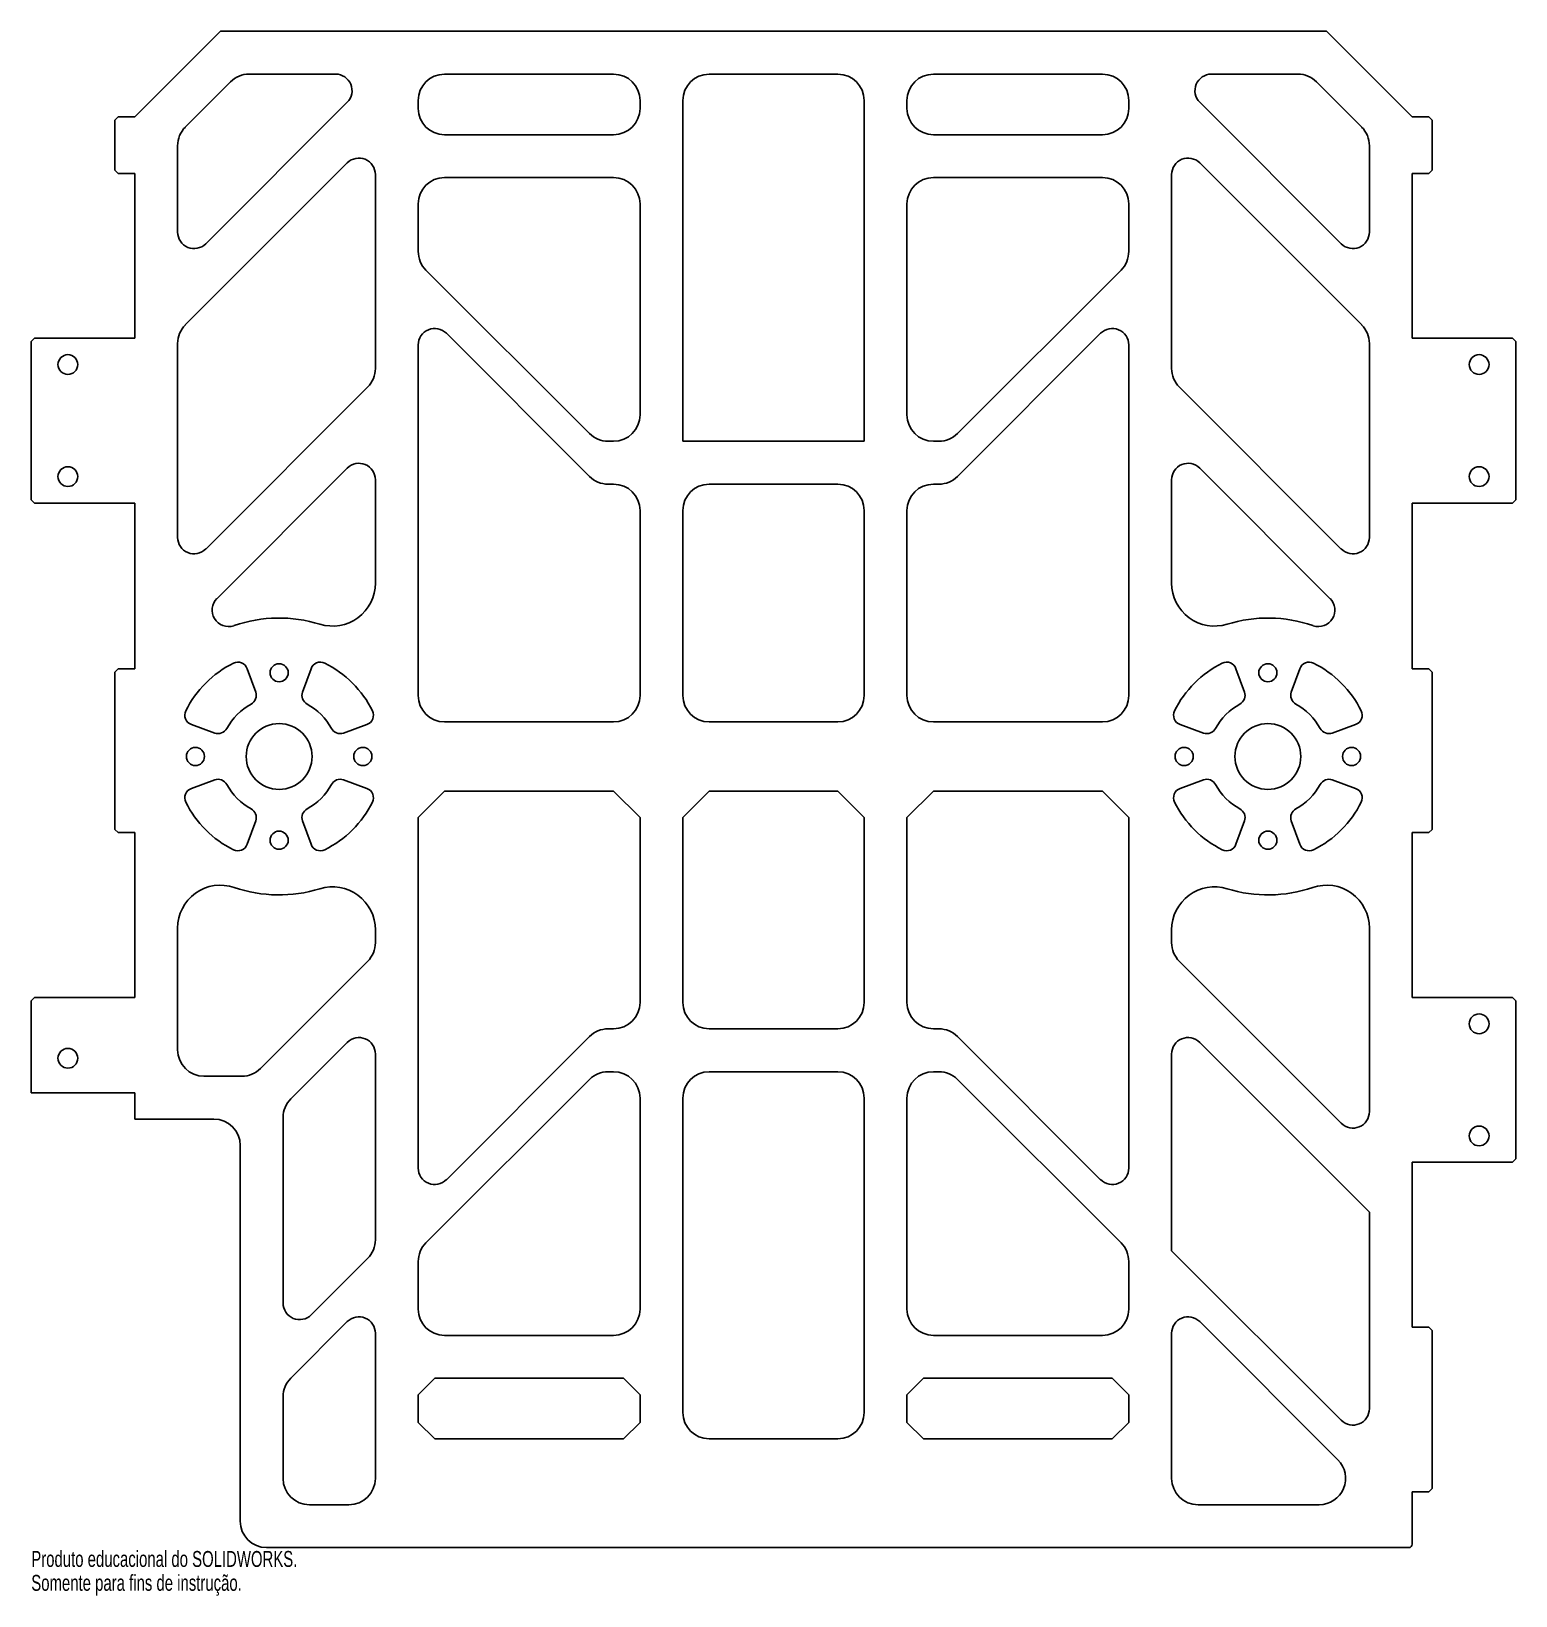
# Model space of a CAD drawing. Header units: millimetres. Extents: x -31 to 419, y 5 to 480.
import ezdxf

# ---------------------------------------------------------------- set-up
doc = ezdxf.new("R2010")
doc.units = ezdxf.units.MM
doc.styles.add('SLDTEXTSTYLE0', font='TXT', dxfattribs={"width": 0.7})

msp = doc.modelspace()

# ---------------------------------------------------------------- linework, layer by layer
at = {"color": 7, "linetype": 'Continuous', "lineweight": 25}
for p, q in [((26, 480), (0, 454)), ((361.6, 480), (26, 480)), ((387.6, 454), (361.6, 480)), ((60.93, 467), (34.7, 467)), ((145.3, 467), (94, 467)), ((213.3, 467), (174.3, 467)), ((293.6, 467), (242.3, 467)), ((352.9, 467), (326.67, 467)), ((29.04, 464.66), (15.34, 450.96)), ((372.26, 450.96), (358.56, 464.66)), ((64.46, 458.46), (21.54, 415.54)), ((86, 459), (86, 456.62)), ((153.3, 456.62), (153.3, 459)), ((166.3, 459), (166.3, 355.62)), ((221.3, 355.62), (221.3, 459)), ((234.3, 459), (234.3, 456.62)), ((301.6, 456.62), (301.6, 459)), ((323.14, 458.46), (366.06, 415.54)), ((-5, 454), (-6, 453)), ((-6, 453), (-6, 437.9)), ((-5, 454), (0, 454)), ((392.6, 454), (387.6, 454)), ((393.6, 453), (392.6, 454)), ((393.6, 453), (393.6, 437.9)), ((94, 448.62), (145.3, 448.62)), ((242.3, 448.62), (293.6, 448.62)), ((13, 445.3), (13, 419.07)), ((374.6, 419.07), (374.6, 445.3)), ((-6, 437.9), (-5, 436.9)), ((-5, 436.9), (0, 436.9)), ((0, 436.9), (0, 386.9)), ((64.46, 440.08), (15.34, 390.96)), ((323.14, 440.08), (372.26, 390.96)), ((387.6, 386.9), (387.6, 436.9)), ((392.6, 436.9), (387.6, 436.9)), ((392.6, 436.9), (393.6, 437.9)), ((73, 377.72), (73, 436.54)), ((145.3, 435.62), (94, 435.62)), ((293.6, 435.62), (242.3, 435.62)), ((314.6, 436.54), (314.6, 377.72)), ((86, 427.62), (86, 413.23)), ((153.3, 363.62), (153.3, 427.62)), ((234.3, 427.62), (234.3, 363.62)), ((301.6, 413.23), (301.6, 427.62)), ((88.34, 407.57), (137.96, 357.96)), ((249.64, 357.96), (299.26, 407.57)), ((-30.4, 386.9), (-31.4, 385.9)), ((-31.4, 385.9), (-31.4, 337.86)), ((-30.4, 386.9), (0, 386.9)), ((13, 385.3), (13, 326.48)), ((86, 384.84), (86, 278.5)), ((137.96, 344.96), (94.54, 388.38)), ((293.06, 388.38), (249.64, 344.96)), ((301.6, 278.5), (301.6, 384.84)), ((374.6, 326.48), (374.6, 385.3)), ((418, 386.9), (387.6, 386.9)), ((419, 385.9), (418, 386.9)), ((419, 385.9), (419, 337.86)), ((21.54, 322.94), (70.66, 372.07)), ((366.06, 322.94), (316.94, 372.07)), ((143.61, 355.62), (145.3, 355.62)), ((221.3, 355.62), (166.3, 355.62)), ((242.3, 355.62), (243.99, 355.62)), ((24.95, 307.97), (64.46, 347.49)), ((362.65, 307.97), (323.14, 347.49)), ((73, 312.56), (73, 343.95)), ((145.3, 342.62), (143.61, 342.62)), ((174.3, 342.62), (213.3, 342.62)), ((243.99, 342.62), (242.3, 342.62)), ((314.6, 343.95), (314.6, 312.56)), ((-31.4, 337.86), (-30.4, 336.86)), ((418, 336.86), (419, 337.86)), ((-30.4, 336.86), (0, 336.86)), ((0, 336.86), (0, 286.63)), ((153.3, 278.5), (153.3, 334.62)), ((166.3, 334.62), (166.3, 278.5)), ((221.3, 278.5), (221.3, 334.62)), ((234.3, 334.62), (234.3, 278.5)), ((387.6, 286.63), (387.6, 336.86)), ((418, 336.86), (387.6, 336.86)), ((-5, 286.63), (-6, 285.63)), ((-6, 285.63), (-6, 237.9)), ((-5, 286.63), (0, 286.63)), ((36.69, 279.53), (34.11, 286.63)), ((53.49, 286.63), (50.91, 279.53)), ((336.69, 279.53), (334.11, 286.63)), ((353.49, 286.63), (350.91, 279.53)), ((392.6, 286.63), (387.6, 286.63)), ((393.6, 285.63), (392.6, 286.63)), ((393.6, 285.63), (393.6, 237.9)), ((17.17, 269.69), (24.27, 267.11)), ((63.33, 267.11), (70.43, 269.69)), ((94, 270.5), (145.3, 270.5)), ((174.3, 270.5), (213.3, 270.5)), ((242.3, 270.5), (293.6, 270.5)), ((317.17, 269.69), (324.27, 267.11)), ((363.33, 267.11), (370.43, 269.69)), ((24.27, 252.89), (17.17, 250.31)), ((70.43, 250.31), (63.33, 252.89)), ((324.27, 252.89), (317.17, 250.31)), ((370.43, 250.31), (363.33, 252.89)), ((86, 241.5), (94, 249.5)), ((145.3, 249.5), (94, 249.5)), ((145.3, 249.5), (153.3, 241.5)), ((166.3, 241.5), (174.3, 249.5)), ((213.3, 249.5), (174.3, 249.5)), ((213.3, 249.5), (221.3, 241.5)), ((234.3, 241.5), (242.3, 249.5)), ((293.6, 249.5), (242.3, 249.5)), ((293.6, 249.5), (301.6, 241.5)), ((-6, 237.9), (-5, 236.9)), ((34.11, 233.37), (36.69, 240.47)), ((50.91, 240.47), (53.49, 233.37)), ((86, 241.5), (86, 135.16)), ((153.3, 185.38), (153.3, 241.5)), ((166.3, 241.5), (166.3, 185.38)), ((221.3, 185.38), (221.3, 241.5)), ((234.3, 241.5), (234.3, 185.38)), ((301.6, 135.16), (301.6, 241.5)), ((334.11, 233.37), (336.69, 240.47)), ((350.91, 240.47), (353.49, 233.37)), ((392.6, 236.9), (393.6, 237.9)), ((-5, 236.9), (0, 236.9)), ((0, 236.9), (0, 186.9)), ((387.6, 186.9), (387.6, 236.9)), ((392.6, 236.9), (387.6, 236.9)), ((13, 207.96), (13, 171)), ((73, 203.51), (73, 207.44)), ((314.6, 207.44), (314.6, 203.51)), ((374.6, 152.26), (374.6, 207.96)), ((70.66, 197.85), (38.15, 165.34)), ((366.06, 148.73), (316.94, 197.85)), ((-30.4, 186.9), (-31.4, 185.9)), ((-31.4, 185.9), (-31.4, 158)), ((-30.4, 186.9), (0, 186.9)), ((418, 186.9), (387.6, 186.9)), ((419, 185.9), (418, 186.9)), ((419, 185.9), (419, 137.9)), ((143.61, 177.38), (145.3, 177.38)), ((213.3, 177.38), (174.3, 177.38)), ((242.3, 177.38), (243.99, 177.38)), ((47.34, 156.15), (64.46, 173.27)), ((94.54, 131.62), (137.96, 175.04)), ((249.64, 175.04), (293.06, 131.62)), ((323.14, 173.27), (374.6, 121.81)), ((73, 113.4), (73, 169.74)), ((314.6, 169.74), (314.6, 110.08)), ((21, 163), (32.49, 163)), ((137.96, 162.04), (88.34, 112.43)), ((145.3, 164.38), (143.61, 164.38)), ((174.3, 164.38), (213.3, 164.38)), ((243.99, 164.38), (242.3, 164.38)), ((299.26, 112.43), (249.64, 162.04)), ((0, 158), (-31.4, 158)), ((0, 150), (0, 158)), ((153.3, 92.38), (153.3, 156.38)), ((166.3, 156.38), (166.3, 61)), ((221.3, 61), (221.3, 156.38)), ((234.3, 156.38), (234.3, 92.38)), ((0, 150), (24, 150)), ((45, 150.49), (45, 94.16)), ((32, 142), (32, 28)), ((418, 136.9), (419, 137.9)), ((387.6, 86.9), (387.6, 136.9)), ((418, 136.9), (387.6, 136.9)), ((374.6, 62.16), (374.6, 121.81)), ((366.06, 58.62), (314.6, 110.08)), ((70.66, 107.74), (53.54, 90.62)), ((86, 106.77), (86, 92.38)), ((301.6, 92.38), (301.6, 106.77)), ((47.34, 71.43), (64.46, 88.55)), ((323.14, 88.55), (365.03, 46.66)), ((392.6, 86.9), (387.6, 86.9)), ((393.6, 85.9), (392.6, 86.9)), ((393.6, 85.9), (393.6, 37.9)), ((73, 41), (73, 85.01)), ((94, 84.38), (145.3, 84.38)), ((242.3, 84.38), (293.6, 84.38)), ((314.6, 85.01), (314.6, 41)), ((86, 66.38), (91, 71.38)), ((148.3, 71.38), (91, 71.38)), ((148.3, 71.38), (153.3, 66.38)), ((234.3, 66.38), (239.3, 71.38)), ((296.6, 71.38), (239.3, 71.38)), ((296.6, 71.38), (301.6, 66.38)), ((45, 65.77), (45, 41)), ((86, 66.38), (86, 58)), ((153.3, 58), (153.3, 66.38)), ((234.3, 66.38), (234.3, 58)), ((301.6, 58), (301.6, 66.38)), ((91, 53), (86, 58)), ((153.3, 58), (148.3, 53)), ((239.3, 53), (234.3, 58)), ((301.6, 58), (296.6, 53)), ((91, 53), (148.3, 53)), ((174.3, 53), (213.3, 53)), ((239.3, 53), (296.6, 53)), ((387.6, 21), (387.6, 36.9)), ((392.6, 36.9), (387.6, 36.9)), ((392.6, 36.9), (393.6, 37.9)), ((53, 33), (65, 33)), ((322.6, 33), (359.37, 33)), ((40, 20), (386.6, 20))]:
    msp.add_line(p, q, dxfattribs=at)
for centre, radius in [((-20.3, 378.9), 3), ((407.9, 378.9), 3), ((-20.3, 344.9), 3), ((407.9, 344.9), 3), ((43.8, 285.4), 2.75), ((343.8, 285.4), 2.75), ((43.8, 260), 10), ((343.8, 260), 10), ((18.4, 260), 2.75), ((69.2, 260), 2.75), ((318.4, 260), 2.75), ((369.2, 260), 2.75), ((43.8, 234.6), 2.75), ((343.8, 234.6), 2.75), ((407.9, 178.9), 3), ((-20.3, 168.45), 3), ((407.9, 144.9), 3)]:
    msp.add_circle(centre, radius, dxfattribs=at)
for centre, radius, start, end in [((34.7, 459), 8, 90, 135), ((60.93, 462), 5, 315, 90), ((94, 459), 8, 90, 180), ((145.3, 459), 8, 0, 90), ((174.3, 459), 8, 90, 180), ((213.3, 459), 8, 0, 90), ((242.3, 459), 8, 90, 180), ((293.6, 459), 8, 0, 90), ((326.67, 462), 5, 90, 225), ((352.9, 459), 8, 45, 90), ((94, 456.62), 8, 180, 270), ((145.3, 456.62), 8, 270, 0), ((242.3, 456.62), 8, 180, 270), ((293.6, 456.62), 8, 270, 0), ((21, 445.3), 8, 135, 180), ((366.6, 445.3), 8, 0, 45), ((68, 436.54), 5, 0, 135), ((319.6, 436.54), 5, 45, 180), ((94, 427.62), 8, 90, 180), ((145.3, 427.62), 8, 0, 90), ((242.3, 427.62), 8, 90, 180), ((293.6, 427.62), 8, 0, 90), ((18, 419.07), 5, 180, 315), ((369.6, 419.07), 5, 225, 0), ((94, 413.23), 8, 180, 225), ((293.6, 413.23), 8, 315, 0), ((21, 385.3), 8, 135, 180), ((91, 384.84), 5, 45, 180), ((296.6, 384.84), 5, 0, 135), ((366.6, 385.3), 8, 0, 45), ((65, 377.72), 8, 315, 0), ((322.6, 377.72), 8, 180, 225), ((145.3, 363.62), 8, 270, 0), ((242.3, 363.62), 8, 180, 270), ((143.61, 363.62), 8, 225, 270), ((243.99, 363.62), 8, 270, 315), ((68, 343.95), 5, 0, 135), ((319.6, 343.95), 5, 45, 180), ((143.61, 350.62), 8, 225, 270), ((145.3, 334.62), 8, 0, 90), ((174.3, 334.62), 8, 90, 180), ((213.3, 334.62), 8, 0, 90), ((242.3, 334.62), 8, 90, 180), ((243.99, 350.62), 8, 270, 315), ((18, 326.48), 5, 180, 315), ((369.6, 326.48), 5, 225, 0), ((60, 312.56), 13, 252.8697, 0), ((327.6, 312.56), 13, 180, 287.1303), ((28.48, 304.43), 5, 135, 288.0706), ((359.12, 304.43), 5, 251.9294, 45), ((26, 312.04), 13, 288.0706, 288.883), ((43.8, 260), 42, 72.8697, 108.883), ((343.8, 260), 42, 71.117, 107.1303), ((361.6, 312.04), 13, 251.117, 251.9294), ((43.8, 260), 31.5, 116.0423, 153.9577), ((31.29, 285.61), 3, 20, 116.0423), ((56.31, 285.61), 3, 63.9577, 160), ((43.8, 260), 31.5, 26.0423, 63.9577), ((343.8, 260), 31.5, 116.0423, 153.9577), ((331.29, 285.61), 3, 20, 116.0423), ((356.31, 285.61), 3, 63.9577, 160), ((343.8, 260), 31.5, 26.0423, 63.9577), ((43.8, 260), 18, 118.2132, 151.7868), ((33.87, 278.51), 3, 298.2132, 20), ((53.73, 278.51), 3, 160, 241.7868), ((43.8, 260), 18, 28.2132, 61.7868), ((94, 278.5), 8, 180, 270), ((145.3, 278.5), 8, 270, 0), ((174.3, 278.5), 8, 180, 270), ((213.3, 278.5), 8, 270, 0), ((242.3, 278.5), 8, 180, 270), ((293.6, 278.5), 8, 270, 0), ((343.8, 260), 18, 118.2132, 151.7868), ((333.87, 278.51), 3, 298.2132, 20), ((353.73, 278.51), 3, 160, 241.7868), ((343.8, 260), 18, 28.2132, 61.7868), ((18.19, 272.51), 3, 153.9577, 250), ((69.41, 272.51), 3, 290, 26.0423), ((318.19, 272.51), 3, 153.9577, 250), ((369.41, 272.51), 3, 290, 26.0423), ((25.29, 269.93), 3, 250, 331.7868), ((62.31, 269.93), 3, 208.2132, 290), ((325.29, 269.93), 3, 250, 331.7868), ((362.31, 269.93), 3, 208.2132, 290), ((25.29, 250.07), 3, 28.2132, 110), ((62.31, 250.07), 3, 70, 151.7868), ((325.29, 250.07), 3, 28.2132, 110), ((362.31, 250.07), 3, 70, 151.7868), ((18.19, 247.49), 3, 110, 206.0423), ((43.8, 260), 18, 208.2132, 241.7868), ((43.8, 260), 18, 298.2132, 331.7868), ((69.41, 247.49), 3, 333.9577, 70), ((318.19, 247.49), 3, 110, 206.0423), ((343.8, 260), 18, 208.2132, 241.7868), ((343.8, 260), 18, 298.2132, 331.7868), ((369.41, 247.49), 3, 333.9577, 70), ((43.8, 260), 31.5, 206.0423, 243.9577), ((33.87, 241.49), 3, 340, 61.7868), ((53.73, 241.49), 3, 118.2132, 200), ((43.8, 260), 31.5, 296.0423, 333.9577), ((343.8, 260), 31.5, 206.0423, 243.9577), ((333.87, 241.49), 3, 340, 61.7868), ((353.73, 241.49), 3, 118.2132, 200), ((343.8, 260), 31.5, 296.0423, 333.9577), ((31.29, 234.39), 3, 243.9577, 340), ((56.31, 234.39), 3, 200, 296.0423), ((331.29, 234.39), 3, 243.9577, 340), ((356.31, 234.39), 3, 200, 296.0423), ((26, 207.96), 13, 71.117, 180), ((43.8, 260), 42, 251.117, 287.1303), ((60, 207.44), 13, 0, 107.1303), ((327.6, 207.44), 13, 72.8697, 180), ((343.8, 260), 42, 252.8697, 288.883), ((361.6, 207.96), 13, 0, 108.883), ((65, 203.51), 8, 315, 0), ((322.6, 203.51), 8, 180, 225), ((145.3, 185.38), 8, 270, 0), ((174.3, 185.38), 8, 180, 270), ((213.3, 185.38), 8, 270, 0), ((242.3, 185.38), 8, 180, 270), ((143.61, 169.38), 8, 90, 135), ((243.99, 169.38), 8, 45, 90), ((21, 171), 8, 180, 270), ((68, 169.74), 5, 0, 135), ((319.6, 169.74), 5, 45, 180), ((32.49, 171), 8, 270, 315), ((143.61, 156.38), 8, 90, 135), ((145.3, 156.38), 8, 0, 90), ((174.3, 156.38), 8, 90, 180), ((213.3, 156.38), 8, 0, 90), ((242.3, 156.38), 8, 90, 180), ((243.99, 156.38), 8, 45, 90), ((53, 150.49), 8, 135, 180), ((369.6, 152.26), 5, 225, 0), ((24, 142), 8, 0, 90), ((91, 135.16), 5, 180, 315), ((296.6, 135.16), 5, 225, 0), ((65, 113.4), 8, 315, 0), ((94, 106.77), 8, 135, 180), ((293.6, 106.77), 8, 0, 45), ((50, 94.16), 5, 180, 315), ((94, 92.38), 8, 180, 270), ((145.3, 92.38), 8, 270, 0), ((242.3, 92.38), 8, 180, 270), ((293.6, 92.38), 8, 270, 0), ((68, 85.01), 5, 0, 135), ((319.6, 85.01), 5, 45, 180), ((53, 65.77), 8, 135, 180), ((369.6, 62.16), 5, 225, 0), ((174.3, 61), 8, 180, 270), ((213.3, 61), 8, 270, 0), ((359.37, 41), 8, 270, 45), ((53, 41), 8, 180, 270), ((65, 41), 8, 270, 0), ((322.6, 41), 8, 180, 270), ((40, 28), 8, 180, 270), ((386.6, 21), 1, 270, 0)]:
    msp.add_arc(centre, radius, start, end, dxfattribs=at)

# ---------------------------------------------------------------- texts
at = {"color": 7, "linetype": 'Continuous', "char_height": 4.8336, "attachment_point": 1, "style": 'SLDTEXTSTYLE0'}
for s, insert in [('Produto educacional do SOLIDWORKS.', (-31.4, 18.98)), ('Somente para fins de instrução.', (-31.4, 11.73))]:
    msp.add_mtext(s, dxfattribs=dict(at, insert=insert))

doc.saveas('drawing.dxf')
